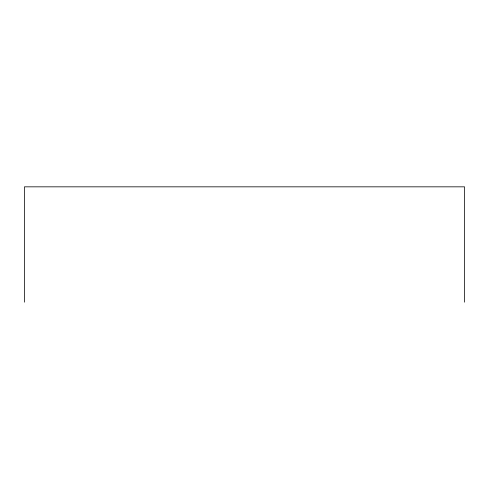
<?xml version="1.0" encoding="UTF-8"?>
<svg xmlns="http://www.w3.org/2000/svg" width="489" height="489" viewBox="0 0 489 489"><rect width="100%" height="100%" fill="white"/><g stroke="black" fill="none" stroke-linecap="round" stroke-linejoin="round"><path stroke-width="0.73" d="M464.55 302.165L464.55 186.835L24.45 186.835L24.45 302.165"/></g></svg>
